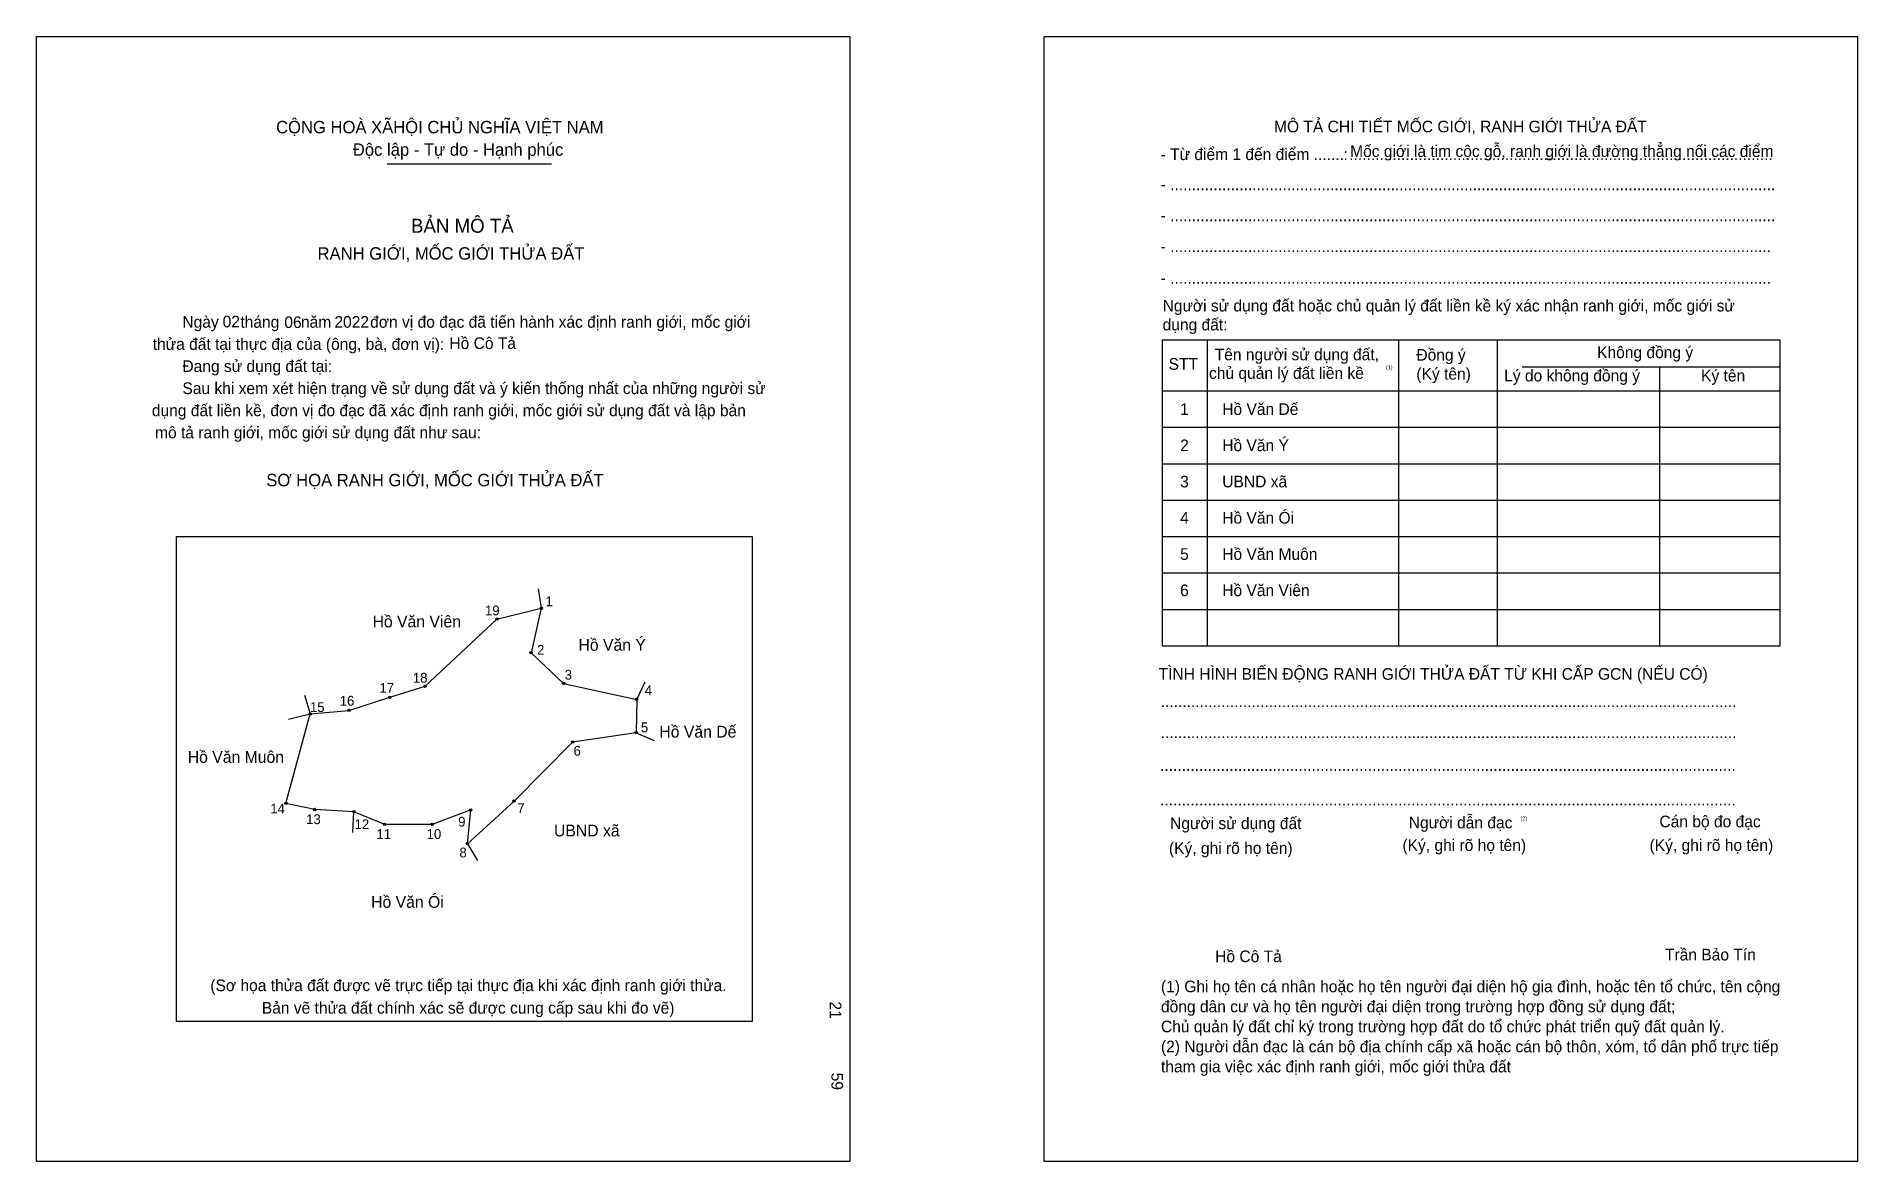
# Model space of a CAD drawing. Extents: x 546980 to 547833, y 1824569 to 1825095.
import ezdxf

# ---------------------------------------------------------------- set-up
doc = ezdxf.new("R2010")
doc.units = 0
for name, color, linetype in [('bmtKhungInTrang1', 7, 'Continuous'), ('bmtKhungInTrang2', 7, 'Continuous'), ('bmtNoiDung', 7, 'Continuous'), ('bmtTemplate', 7, 'Continuous'), ('CanhThua', 7, 'Continuous'), ('MocDinhThua', 7, 'Continuous'), ('RauThua', 7, 'Continuous'), ('SoHieuDinhThua', 7, 'Continuous'), ('TenChuLanCan', 7, 'Continuous')]:
    doc.layers.add(name, color=color, linetype=linetype)

msp = doc.modelspace()

# ---------------------------------------------------------------- linework, layer by layer
at = {"layer": 'bmtKhungInTrang1'}
msp.add_lwpolyline([(546980.11, 1825095.44), (547360.99, 1825095.44), (547360.99, 1824568.64), (546980.11, 1824568.64)], close=True, dxfattribs=at)
at = {"layer": 'bmtKhungInTrang2'}
msp.add_lwpolyline([(547451.82, 1825095.44), (547832.7, 1825095.44), (547832.7, 1824568.64), (547451.82, 1824568.64)], close=True, dxfattribs=at)
at = {"layer": 'bmtTemplate'}
for p, q in [((547144.24, 1825035.74), (547221.26, 1825035.74)), ((547528.23, 1824953.35), (547528.23, 1824810.14)), ((547617.82, 1824953.35), (547617.82, 1824810.14)), ((547663.92, 1824953.52), (547663.92, 1824810.14)), ((547796.23, 1824953.35), (547796.23, 1824810.14)), ((547675.61, 1824940.74), (547796.23, 1824940.74)), ((547507.34, 1824929.48), (547796.23, 1824929.48)), ((547507.34, 1824912.43), (547796.23, 1824912.43)), ((547507.34, 1824895.39), (547796.23, 1824895.39)), ((547507.34, 1824878.34), (547796.23, 1824878.34)), ((547507.34, 1824861.29), (547796.23, 1824861.29)), ((547507.34, 1824844.24), (547796.23, 1824844.24)), ((547507.34, 1824827.19), (547796.23, 1824827.19)), ((547507.34, 1824810.14), (547796.23, 1824810.14))]:
    msp.add_line(p, q, dxfattribs=at)
for points in [[(547507.15, 1824953.35), (547796.23, 1824953.35)], [(547507.15, 1824953.35), (547507.15, 1824810.14)], [(547740, 1824940.57), (547740, 1824810.14)]]:
    msp.add_lwpolyline(points, dxfattribs=at)
msp.add_lwpolyline([(547045.63, 1824634.25), (547045.63, 1824861.27), (547315.14, 1824861.27), (547315.14, 1824634.25)], close=True, dxfattribs=at)
at = {"layer": 'CanhThua'}
for p, q in [((547195.71, 1824822.63), (547216.42, 1824827.7)), ((547216.42, 1824827.7), (547211.68, 1824806.9)), ((547162.07, 1824791.21), (547195.71, 1824822.63)), ((547211.68, 1824806.9), (547226.93, 1824792.51)), ((547145.51, 1824786.04), (547162.07, 1824791.21)), ((547226.93, 1824792.51), (547261.12, 1824784.99)), ((547126.44, 1824779.88), (547145.51, 1824786.04)), ((547261.12, 1824784.99), (547260.91, 1824769.42)), ((547096.92, 1824736.31), (547108.3, 1824778.23)), ((547108.3, 1824778.23), (547126.44, 1824779.88)), ((547231.14, 1824765.07), (547203.69, 1824737.4)), ((547260.91, 1824769.42), (547231.14, 1824765.07)), ((547110.4, 1824733.48), (547096.92, 1824736.31)), ((547128.78, 1824732.41), (547110.4, 1824733.48)), ((547143.15, 1824726.5), (547128.78, 1824732.41)), ((547183.41, 1824733.26), (547165.38, 1824726.53)), ((547203.69, 1824737.4), (547181.85, 1824717.46)), ((547181.85, 1824717.46), (547183.41, 1824733.26)), ((547165.38, 1824726.53), (547143.15, 1824726.5))]:
    msp.add_line(p, q, dxfattribs=at)
at = {"layer": 'MocDinhThua'}
for centre in [(547195.71, 1824822.63), (547216.42, 1824827.7), (547211.68, 1824806.9), (547162.07, 1824791.21), (547226.93, 1824792.51), (547145.51, 1824786.04), (547261.12, 1824784.99), (547108.3, 1824778.23), (547126.44, 1824779.88), (547231.14, 1824765.07), (547260.91, 1824769.42), (547203.69, 1824737.4), (547096.92, 1824736.31), (547110.4, 1824733.48), (547128.78, 1824732.41), (547183.41, 1824733.26), (547143.15, 1824726.5), (547165.38, 1824726.53), (547181.85, 1824717.46)]:
    msp.add_circle(centre, 0.551, dxfattribs=at)
at = {"layer": 'RauThua'}
for p, q in [((547215.05, 1824836.74), (547216.42, 1824827.7)), ((547261.12, 1824784.99), (547265.15, 1824793.22)), ((547105.6, 1824787.01), (547108.3, 1824778.23)), ((547098.1, 1824775.75), (547108.3, 1824778.23)), ((547260.91, 1824769.42), (547269.36, 1824765.84)), ((547128.29, 1824722.68), (547128.78, 1824732.41)), ((547181.85, 1824717.46), (547186.53, 1824709.56))]:
    msp.add_line(p, q, dxfattribs=at)

# ---------------------------------------------------------------- texts
at = {"layer": 'bmtNoiDung'}
for s, height, p in [('02', 5.45, (547067.27, 1824959.22)), ('06', 5.45, (547096.17, 1824958.92)), ('2022', 5.45, (547119.61, 1824959.04)), ('Hồ Cô Tả', 5.45, (547173.45, 1824949.09)), ('1', 5.45, (547515.54, 1824918.23)), ('Hồ Văn Dế ', 5.45, (547535.26, 1824918.23)), ('2', 5.45, (547515.54, 1824901.27)), ('Hồ Văn Ý ', 5.45, (547535.26, 1824901.27)), ('3', 5.45, (547515.54, 1824884.3)), ('UBND xã ', 5.45, (547535.26, 1824884.3)), ('4', 5.45, (547515.54, 1824867.33)), ('Hồ Văn Ói ', 5.45, (547535.26, 1824867.33)), ('5', 5.45, (547515.54, 1824850.36)), ('Hồ Văn Muôn ', 5.4497, (547535.26, 1824850.36)), ('6', 5.45, (547515.54, 1824833.39)), ('Hồ Văn Viên ', 5.4497, (547535.26, 1824833.39)), ('Hồ Cô Tả', 5.45, (547531.95, 1824662))]:
    msp.add_text(s, height=height, dxfattribs=at).set_placement(p)
for s, p in [('21', (547351.5, 1824643.62)), ('59', (547352.28, 1824610.27))]:
    msp.add_text(s, height=5.45, rotation=270, dxfattribs=at).set_placement(p)
at = {"layer": 'bmtTemplate'}
for s, height, p in [('CỘNG HOÀ XÃHỘI CHỦ NGHĨA VIỆT NAM', 5.8131, (547092.3, 1825050.07)), ('MÔ TẢ CHI TIẾT MỐC GIỚI, RANH GIỚI THỬA ĐẤT', 5.4477, (547559.51, 1825050.54)), ('Độc lập - Tự do - Hạnh phúc', 5.8131, (547128.25, 1825039.56)), ('Mốc giới là tim cộc gỗ, ranh giới là đường thẳng nối các điểm', 5.4477, (547595.14, 1825038.99)), ('- Từ điểm 1 đến điểm .......', 5.4477, (547506.41, 1825037.55)), (':', 5.45, (547592, 1825037.55)), ('..................................................................................................', 5.4477, (547594.68, 1825037.55)), ('- ............................................................................................................................................', 5.44767, (547506.41, 1825023.43)), ('BẢN MÔ TẢ', 6.54, (547155.46, 1825003.53)), ('- ............................................................................................................................................', 5.44767, (547506.41, 1825008.94)), ('RANH GIỚI, MỐC GIỚI THỬA ĐẤT', 5.8131, (547111.73, 1824990.92)), ('- ...........................................................................................................................................', 5.44767, (547506.41, 1824994.45)), ('- ...........................................................................................................................................', 5.44767, (547506.41, 1824979.61)), ('Người sử dụng đất hoặc chủ quản lý đất liền kề ký xác nhận ranh giới, mốc giới sử', 5.4477, (547507.34, 1824966.66)), ('Ngày     tháng     năm         đơn vị đo đạc đã tiến hành xác định ranh giới, mốc giới ', 5.4497, (547048.45, 1824959.04)), ('dụng đất:', 5.448, (547507.34, 1824957.79)), ('thửa đất tại thực địa của (ông, bà, đơn vị):', 5.4497, (547034.55, 1824948.69)), ('Đang sử dụng đất tại:', 5.4497, (547048.45, 1824938.34)), ('STT', 5.448, (547510.18, 1824939.38)), ('Tên người sử dụng đất,', 5.4477, (547531.74, 1824943.81)), ('Đồng ý', 5.448, (547626.15, 1824943.64)), ('Không đồng ý', 5.4477, (547710.76, 1824944.83)), ('Sau khi xem xét hiện trạng về sử dụng đất và ý kiến thống nhất của những người sử ', 5.4497, (547048.45, 1824927.99)), ('chủ quản lý đất liền kề', 5.4477, (547529.07, 1824935.1)), ('(1)', 1.817, (547611.92, 1824939.57)), ('(Ký tên)', 5.448, (547626.15, 1824934.77)), ('Lý do không đồng ý', 5.4477, (547667.25, 1824933.92)), ('Ký tên', 5.448, (547759.44, 1824933.92)), ('dụng đất liền kề, đơn vị đo đạc đã xác định ranh giới, mốc giới sử dụng đất và lập bản', 5.4497, (547034.14, 1824917.64)), ('mô tả ranh giới, mốc giới sử dụng đất như sau:', 5.4497, (547035.64, 1824907.29)), ('SƠ HỌA RANH GIỚI, MỐC GIỚI THỬA ĐẤT', 5.8131, (547087.71, 1824884.81)), ('TÌNH HÌNH BIẾN ĐỘNG RANH GIỚI THỬA ĐẤT TỪ KHI CẤP GCN (NẾU CÓ)', 5.4477, (547505.49, 1824794.24)), ('.....................................................................................................................................', 5.45584, (547506.41, 1824781.42)), ('.....................................................................................................................................', 5.45584, (547506.41, 1824766.93)), ('.....................................................................................................................................', 5.45584, (547506.13, 1824751.58)), ('.....................................................................................................................................', 5.45584, (547506.13, 1824735.39)), ('Người sử dụng đất', 5.4477, (547510.85, 1824724.31)), ('Người dẫn đạc', 5.4477, (547622.59, 1824724.65)), ('(2)', 1.817, (547674.91, 1824728.4)), ('Cán bộ đo đạc', 5.4477, (547739.95, 1824725.16)), ('(Ký, ghi rõ họ tên)', 5.4477, (547510.3, 1824712.71)), ('(Ký, ghi rõ họ tên)', 5.4477, (547619.63, 1824714.08)), ('(Ký, ghi rõ họ tên)', 5.4477, (547735.32, 1824714.08)), ('Trần Bảo Tín', 5.4477, (547742.54, 1824662.81)), ('(Sơ họa thửa đất được vẽ trực tiếp tại thực địa khi xác định ranh giới thửa.', 5.4497, (547061.53, 1824648.44)), ('(1) Ghi họ tên cá nhân hoặc họ tên người đại diện hộ gia đình, hoặc tên tổ chức, tên cộng', 5.4477, (547506.57, 1824647.91)), ('đồng dân cư và họ tên người đại diện trong trường hợp đồng sử dụng đất;', 5.4477, (547506.57, 1824638.53)), ('Bản vẽ thửa đất chính xác sẽ được cung cấp sau khi đo vẽ)', 5.4497, (547085.62, 1824637.9)), ('Chủ quản lý đất chỉ ký trong trường hợp đất do tổ chức phát triển quỹ đất quản lý.', 5.4477, (547506.57, 1824629.16)), ('(2) Người dẫn đạc là cán bộ địa chính cấp xã hoặc cán bộ thôn, xóm, tổ dân phố trực tiếp', 5.4477, (547506.57, 1824619.78)), ('tham gia việc xác định ranh giới, mốc giới thửa đất', 5.4477, (547506.57, 1824610.4))]:
    msp.add_text(s, height=height, dxfattribs=at).set_placement(p)
at = {"layer": 'SoHieuDinhThua'}
for s, height, p in [('1', 4.59, (547218.45, 1824828.68)), ('19', 4.594, (547190.1, 1824824.37)), ('2', 4.59, (547214.46, 1824805.94)), ('3', 4.59, (547227.44, 1824794.27)), ('17', 4.594, (547140.7, 1824788.12)), ('18', 4.594, (547156.34, 1824792.89)), ('4', 4.59, (547264.89, 1824786.98)), ('15', 4.594, (547108.15, 1824779.14)), ('16', 4.594, (547122.1, 1824782.09)), ('5', 4.59, (547263.1, 1824769.64)), ('6', 4.59, (547231.57, 1824758.67)), ('14', 4.594, (547089.59, 1824731.61)), ('13', 4.594, (547106.37, 1824726.63)), ('9', 4.59, (547177.56, 1824725.5)), ('7', 4.59, (547205.24, 1824731.79)), ('12', 4.594, (547129.07, 1824724.29)), ('11', 4.594, (547139.28, 1824719.69)), ('10', 4.594, (547162.79, 1824719.71)), ('8', 4.59, (547178.15, 1824711.06))]:
    msp.add_text(s, height=height, dxfattribs=at).set_placement(p)
at = {"layer": 'TenChuLanCan'}
for s, height, p in [('Hồ Văn Viên', 5.5128, (547137.47, 1824818.76)), ('Hồ Văn Ý', 5.513, (547233.88, 1824807.82)), ('Hồ Văn Dế', 5.513, (547271.74, 1824767.17)), ('Hồ Văn Muôn', 5.5128, (547050.95, 1824755.33)), ('UBND xã', 5.513, (547222.41, 1824720.88)), ('Hồ Văn Ói', 5.513, (547136.8, 1824687.46))]:
    msp.add_text(s, height=height, dxfattribs=at).set_placement(p)

doc.saveas('drawing.dxf')
